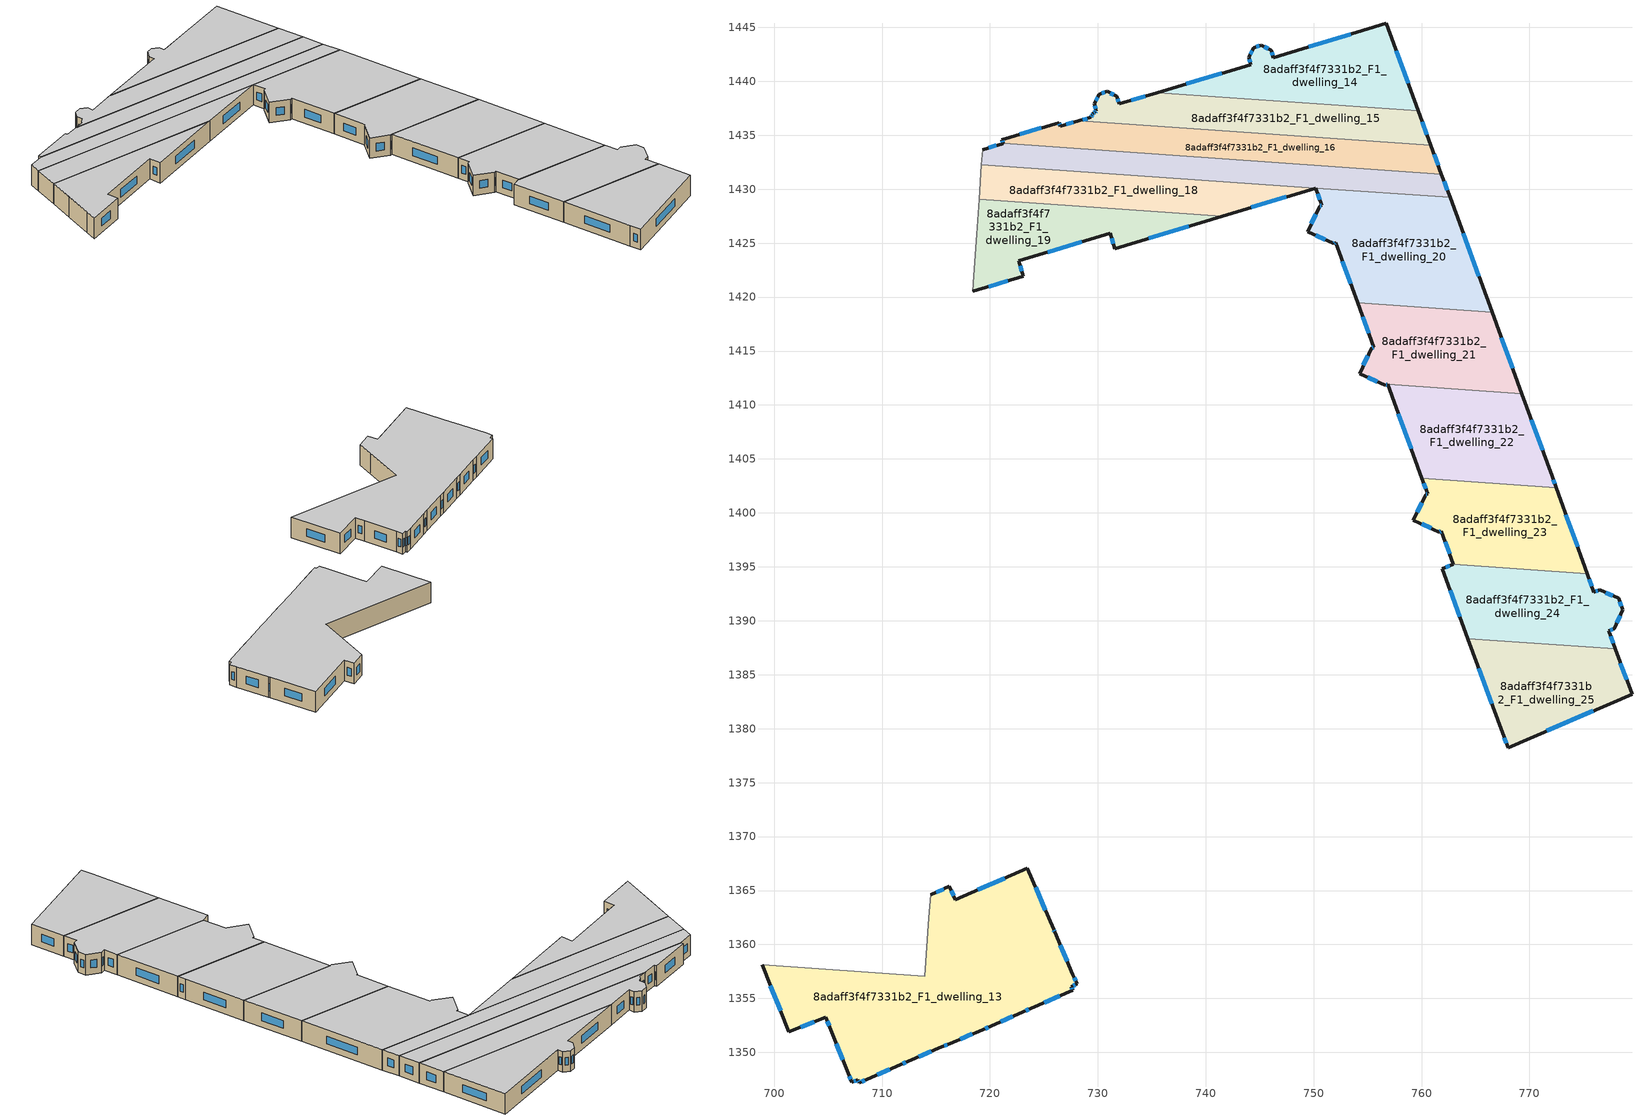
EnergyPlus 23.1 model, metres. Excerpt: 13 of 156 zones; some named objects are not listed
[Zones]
8adaff3f4f7331b2_F1_dwelling_13
 floor to 8adaff3f4f7331b2_F0_dwelling_13 (EU_floor_Construction): 723.47,1367.08 725.9,1361.42 726,1361.16 727.69,1357.19 728.07,1356.35 727.54,1356.1 727.67,1355.74 723.81,1354.09 723.06,1353.77 720.06,1352.43 719.31,1352.11 716.27,1350.81 715.51,1350.5 712.41,1349.17 711.67,1348.83 708.61,1347.51 707.87,1347.2 707.75,1347.45 707.19,1347.24 706.87,1348.06 705.26,1352.07 704.79,1353.27 701.37,1351.91 698.87,1358.1 713.97,1357.05 714.49,1364.6 716.25,1365.38 716.8,1364.13 z3
 wall outside (EU_wall_Construction): 698.87,1358.1 701.37,1351.91 704.79,1353.27 705.26,1352.07 706.87,1348.06 707.19,1347.24 707.75,1347.45 707.87,1347.2 708.61,1347.51 711.67,1348.83 712.41,1349.17 715.51,1350.5 716.27,1350.81 719.31,1352.11 720.06,1352.43 723.06,1353.77 723.81,1354.09 727.67,1355.74 727.54,1356.1 728.07,1356.35 727.69,1357.19 726,1361.16 725.9,1361.42 723.47,1367.08 716.8,1364.13 716.25,1365.38 714.49,1364.6 z3:6
 wall to 8adaff3f4f7331b2_F1_dwelling_12 (EU_wall_Construction): 714.34,1362.46 713.97,1357.05 698.87,1358.1 z3:6
 wall to 8adaff3f4f7331b2_F1_dwelling_11 (EU_wall_Construction): 714.49,1364.6 714.34,1362.46 z3:6
 window (EU_Window_Construction): 715.7,1365.13 715.04,1364.84 / 716.63,1364.52 716.42,1364.99 / 721.38,1366.15 718.89,1365.05 / 725.14,1363.19 724.23,1365.3 / 725.97,1361.24 725.93,1361.34 / 727.16,1358.44 726.53,1359.92 / 727.95,1356.61 727.81,1356.93 / 727.71,1356.18 727.91,1356.27 / 727.63,1355.85 727.58,1355.99 / 725.02,1354.61 726.46,1355.23 / 723.3,1353.87 723.58,1353.99 / 721,1352.85 722.12,1353.35 / 719.55,1352.21 719.83,1352.33 / 717.22,1351.22 718.36,1351.7 / 715.75,1350.6 716.03,1350.72 / 713.38,1349.59 714.54,1350.08 / 711.9,1348.94 712.18,1349.06 / 709.57,1347.93 710.71,1348.42 / 708.1,1347.3 708.38,1347.41 / 707.79,1347.37 707.83,1347.28 / 707.37,1347.3 707.57,1347.38 / 706.97,1347.8 707.09,1347.49 / 705.76,1350.81 706.36,1349.32 / 704.93,1352.9 705.11,1352.45 / 702.44,1352.33 703.72,1352.84 / 699.65,1356.16 700.59,1353.85 z3.94:5.06
 ceiling to 8adaff3f4f7331b2_F2_dwelling_13 (EU_floor_Construction): 723.81,1354.09 727.67,1355.74 727.54,1356.1 728.07,1356.35 727.69,1357.19 726,1361.16 725.9,1361.42 723.47,1367.08 716.8,1364.13 716.25,1365.38 714.49,1364.6 713.97,1357.05 698.87,1358.1 701.37,1351.91 704.79,1353.27 705.26,1352.07 706.87,1348.06 707.19,1347.24 707.75,1347.45 707.87,1347.2 708.61,1347.51 711.67,1348.83 712.41,1349.17 715.51,1350.5 716.27,1350.81 719.31,1352.11 720.06,1352.43 723.06,1353.77 z6
8adaff3f4f7331b2_F1_dwelling_14
 floor to 8adaff3f4f7331b2_F0_dwelling_14 (EU_floor_Construction): 756.73,1445.37 759.7,1437.26 735.48,1438.95 744.19,1441.54 743.98,1442.25 744.46,1443.13 745.16,1443.35 746.06,1442.9 746.27,1442.2 z3
 wall outside (EU_wall_Construction): 759.7,1437.26 756.73,1445.37 746.27,1442.2 746.06,1442.9 745.16,1443.35 744.46,1443.13 743.98,1442.25 744.19,1441.54 735.48,1438.95 z3:6
 wall to 8adaff3f4f7331b2_F1_dwelling_15 (EU_wall_Construction): 735.48,1438.95 759.7,1437.26 z3:6
 window (EU_Window_Construction): 744.94,1443.28 744.68,1443.2 / 745.78,1443.04 745.44,1443.21 / 746.21,1442.42 746.12,1442.68 / 753.45,1444.37 749.55,1443.19 / 758.77,1439.8 757.66,1442.82 / 741.46,1440.73 738.21,1439.76 / 744.05,1442.03 744.13,1441.76 / 744.31,1442.85 744.13,1442.52 z3.94:5.06
 ceiling to 8adaff3f4f7331b2_F2_dwelling_14 (EU_floor_Construction): 759.7,1437.26 756.73,1445.37 746.27,1442.2 746.06,1442.9 745.16,1443.35 744.46,1443.13 743.98,1442.25 744.19,1441.54 735.48,1438.95 z6
8adaff3f4f7331b2_F1_dwelling_15
 floor to 8adaff3f4f7331b2_F0_dwelling_15 (EU_floor_Construction): 759.7,1437.26 760.87,1434.06 728.25,1436.34 729.36,1436.66 729.45,1436.86 729.55,1437.01 729.58,1437.04 729.75,1437.18 729.87,1437.24 729.65,1437.94 730.13,1438.82 730.86,1439.06 731.76,1438.61 731.98,1437.91 735.48,1438.95 z3
 wall outside (EU_wall_Construction): 735.48,1438.95 731.98,1437.91 731.76,1438.61 730.86,1439.06 730.13,1438.82 729.65,1437.94 729.87,1437.24 729.75,1437.18 729.58,1437.04 729.55,1437.01 729.45,1436.86 729.36,1436.66 / 760.87,1434.06 759.7,1437.26 / 729.36,1436.65 728.25,1436.34 z3:6
 wall to 8adaff3f4f7331b2_F1_dwelling_16 (EU_wall_Construction): 728.25,1436.34 760.87,1434.06 z3:6
 window (EU_Window_Construction): 729.42,1436.8 729.39,1436.72 / 729.51,1436.96 729.48,1436.91 / 729.7,1437.14 729.63,1437.09 / 729.83,1437.22 729.79,1437.2 / 729.72,1437.72 729.8,1437.46 / 729.98,1438.54 729.8,1438.22 / 730.63,1438.98 730.36,1438.9 / 731.48,1438.75 731.14,1438.92 / 731.91,1438.12 731.83,1438.39 / 734.38,1438.62 733.08,1438.23 / 760.5,1435.07 760.07,1436.26 / 729.01,1436.55 728.6,1436.44 z3.94:5.06
 ceiling to 8adaff3f4f7331b2_F2_dwelling_15 (EU_floor_Construction): 760.87,1434.06 759.7,1437.26 735.48,1438.95 731.98,1437.91 731.76,1438.61 730.86,1439.06 730.13,1438.82 729.65,1437.94 729.87,1437.24 729.75,1437.18 729.58,1437.04 729.55,1437.01 729.45,1436.86 729.36,1436.66 728.25,1436.34 z6
8adaff3f4f7331b2_F1_dwelling_16
 floor to 8adaff3f4f7331b2_F0_dwelling_16 (EU_floor_Construction): 760.87,1434.06 761.84,1431.41 721.24,1434.24 721.1,1434.59 726.4,1436.17 726.53,1435.86 728.25,1436.34 z3
 wall outside (EU_wall_Construction): 728.25,1436.34 726.53,1435.86 726.4,1436.17 721.1,1434.59 721.24,1434.24 / 761.84,1431.41 760.87,1434.06 z3:6
 wall to 8adaff3f4f7331b2_F1_dwelling_17 (EU_wall_Construction): 721.24,1434.24 761.84,1431.41 z3:6
 window (EU_Window_Construction): 721.14,1434.48 721.19,1434.35 / 724.74,1435.67 722.76,1435.08 / 726.49,1435.95 726.44,1436.07 / 727.71,1436.19 727.07,1436.01 / 761.54,1432.24 761.17,1433.23 z3.94:5.06
 ceiling to 8adaff3f4f7331b2_F2_dwelling_16 (EU_floor_Construction): 761.84,1431.41 760.87,1434.06 728.25,1436.34 726.53,1435.86 726.4,1436.17 721.1,1434.59 721.24,1434.24 z6
8adaff3f4f7331b2_F1_dwelling_17
 floor to 8adaff3f4f7331b2_F0_dwelling_17 (EU_floor_Construction): 761.84,1431.41 762.64,1429.24 719.21,1432.26 719.31,1433.68 721.19,1434.22 721.24,1434.24 z3
 wall outside (EU_wall_Construction): 721.24,1434.24 721.19,1434.22 719.31,1433.68 / 762.64,1429.24 761.84,1431.41 z3:6
 wall to 8adaff3f4f7331b2_F1_dwelling_18 (EU_wall_Construction): 719.21,1432.26 750.18,1430.1 z3:6
 wall to 8adaff3f4f7331b2_F1_dwelling_0 (EU_wall_Construction): 719.31,1433.68 719.21,1432.26 z3:6
 wall to 8adaff3f4f7331b2_F1_dwelling_20 (EU_wall_Construction): 750.18,1430.1 762.64,1429.24 z3:6
 window (EU_Window_Construction): 720.6,1434.05 719.9,1433.85 / 762.39,1429.92 762.09,1430.73 z3.94:5.06
 ceiling to 8adaff3f4f7331b2_F2_dwelling_17 (EU_floor_Construction): 762.64,1429.24 761.84,1431.41 721.24,1434.24 721.19,1434.22 719.31,1433.68 719.21,1432.26 z6
8adaff3f4f7331b2_F1_dwelling_18
 floor to 8adaff3f4f7331b2_F0_dwelling_18 (EU_floor_Construction): 750.18,1430.1 741.52,1427.5 718.99,1429.07 719.21,1432.26 z3
 wall outside (EU_wall_Construction): 741.52,1427.5 750.18,1430.1 z3:6
 wall to 8adaff3f4f7331b2_F1_dwelling_19 (EU_wall_Construction): 718.99,1429.07 741.52,1427.5 z3:6
 wall to 8adaff3f4f7331b2_F1_dwelling_0 (EU_wall_Construction): 719.21,1432.26 718.99,1429.07 z3:6
 window (EU_Window_Construction): 744.24,1428.31 747.47,1429.29 z3.94:5.06
 ceiling to 8adaff3f4f7331b2_F2_dwelling_18 (EU_floor_Construction): 750.18,1430.1 719.21,1432.26 718.99,1429.07 741.52,1427.5 z6
8adaff3f4f7331b2_F1_dwelling_19
 floor to 8adaff3f4f7331b2_F0_dwelling_19 (EU_floor_Construction): 741.52,1427.5 731.57,1424.5 731.15,1425.92 722.68,1423.37 723.1,1421.94 718.39,1420.52 718.99,1429.07 z3
 wall outside (EU_wall_Construction): 718.39,1420.52 723.1,1421.94 722.68,1423.37 731.15,1425.92 731.57,1424.5 741.52,1427.5 z3:6
 wall to 8adaff3f4f7331b2_F1_dwelling_0 (EU_wall_Construction): 718.99,1429.07 718.76,1425.82 z3:6
 wall to 8adaff3f4f7331b2_F1_dwelling_1 (EU_wall_Construction): 718.76,1425.82 718.49,1421.97 z3:6
 wall to 8adaff3f4f7331b2_F1_dwelling_2 (EU_wall_Construction): 718.49,1421.97 718.39,1420.52 z3:6
 window (EU_Window_Construction): 734.69,1425.44 738.4,1426.56 / 731.28,1425.48 731.44,1424.95 / 725.33,1424.17 728.49,1425.12 / 722.97,1422.39 722.81,1422.92 / 719.87,1420.97 721.62,1421.5 z3.94:5.06
 ceiling to 8adaff3f4f7331b2_F2_dwelling_19 (EU_floor_Construction): 741.52,1427.5 718.99,1429.07 718.39,1420.52 723.1,1421.94 722.68,1423.37 731.15,1425.92 731.57,1424.5 z6
8adaff3f4f7331b2_F1_dwelling_20
 floor to 8adaff3f4f7331b2_F0_dwelling_20 (EU_floor_Construction): 762.64,1429.24 766.53,1418.62 754.07,1419.49 752.03,1425.05 751.83,1424.97 749.44,1426.06 750.56,1428.43 750.77,1428.5 750.18,1430.1 z3
 wall outside (EU_wall_Construction): 750.18,1430.1 750.77,1428.5 750.56,1428.43 749.44,1426.06 751.83,1424.97 752.03,1425.05 754.07,1419.49 / 766.53,1418.62 762.64,1429.24 z3:6
 wall to 8adaff3f4f7331b2_F1_dwelling_21 (EU_wall_Construction): 754.07,1419.49 766.53,1418.62 z3:6
 window (EU_Window_Construction): 750.21,1427.69 749.8,1426.8 / 750.71,1428.48 750.63,1428.45 / 750.37,1429.6 750.59,1429.01 / 765.31,1421.95 763.86,1425.91 / 752.67,1423.3 753.43,1421.23 / 751.9,1425 751.97,1425.02 / 750.19,1425.72 751.08,1425.31 z3.94:5.06
 ceiling to 8adaff3f4f7331b2_F2_dwelling_20 (EU_floor_Construction): 766.53,1418.62 762.64,1429.24 750.18,1430.1 750.77,1428.5 750.56,1428.43 749.44,1426.06 751.83,1424.97 752.03,1425.05 754.07,1419.49 z6
8adaff3f4f7331b2_F1_dwelling_21
 floor to 8adaff3f4f7331b2_F0_dwelling_21 (EU_floor_Construction): 766.53,1418.62 769.31,1411.04 756.85,1411.91 756.65,1411.84 754.26,1412.92 755.38,1415.29 755.58,1415.37 754.07,1419.49 z3
 wall outside (EU_wall_Construction): 754.07,1419.49 755.58,1415.37 755.38,1415.29 754.26,1412.92 756.65,1411.84 756.85,1411.91 / 769.31,1411.04 766.53,1418.62 z3:6
 wall to 8adaff3f4f7331b2_F1_dwelling_22 (EU_wall_Construction): 756.85,1411.91 769.31,1411.04 z3:6
 window (EU_Window_Construction): 755.52,1415.35 755.44,1415.32 / 754.54,1418.2 755.11,1416.66 / 768.44,1413.42 767.4,1416.24 / 756.71,1411.86 756.79,1411.89 / 755.01,1412.58 755.9,1412.18 / 755.03,1414.55 754.61,1413.66 z3.94:5.06
 ceiling to 8adaff3f4f7331b2_F2_dwelling_21 (EU_floor_Construction): 769.31,1411.04 766.53,1418.62 754.07,1419.49 755.58,1415.37 755.38,1415.29 754.26,1412.92 756.65,1411.84 756.85,1411.91 z6
8adaff3f4f7331b2_F1_dwelling_22
 floor to 8adaff3f4f7331b2_F0_dwelling_22 (EU_floor_Construction): 769.31,1411.04 772.1,1403.41 772.49,1402.35 760.03,1403.22 756.85,1411.91 z3
 wall outside (EU_wall_Construction): 756.85,1411.91 760.03,1403.22 / 772.49,1402.35 772.1,1403.41 769.31,1411.04 z3:6
 wall to 8adaff3f4f7331b2_F1_dwelling_23 (EU_wall_Construction): 760.03,1403.22 772.49,1402.35 z3:6
 window (EU_Window_Construction): 757.85,1409.19 759.03,1405.94 / 771.23,1405.8 770.18,1408.65 / 772.37,1402.68 772.22,1403.08 z3.94:5.06
 ceiling to 8adaff3f4f7331b2_F2_dwelling_22 (EU_floor_Construction): 772.49,1402.35 772.1,1403.41 769.31,1411.04 756.85,1411.91 760.03,1403.22 z6
8adaff3f4f7331b2_F1_dwelling_23
 floor to 8adaff3f4f7331b2_F0_dwelling_23 (EU_floor_Construction): 772.49,1402.35 775.36,1394.37 762.96,1395.23 761.84,1398.3 761.64,1398.23 759.25,1399.32 760.37,1401.68 760.57,1401.76 760.03,1403.22 z3
 wall outside (EU_wall_Construction): 760.03,1403.22 760.57,1401.76 760.37,1401.68 759.25,1399.32 761.64,1398.23 761.84,1398.3 762.96,1395.23 / 775.36,1394.37 772.49,1402.35 z3:6
 wall to 8adaff3f4f7331b2_F1_dwelling_24 (EU_wall_Construction): 762.96,1395.23 775.36,1394.37 z3:6
 window (EU_Window_Construction): 761.7,1398.25 761.77,1398.28 / 760,1398.97 760.89,1398.57 / 760.02,1400.94 759.6,1400.06 / 760.5,1401.73 760.43,1401.71 / 760.2,1402.76 760.4,1402.21 / 774.46,1396.87 773.39,1399.85 / 762.19,1397.34 762.61,1396.19 z3.94:5.06
 ceiling to 8adaff3f4f7331b2_F2_dwelling_23 (EU_floor_Construction): 775.36,1394.37 772.49,1402.35 760.03,1403.22 760.57,1401.76 760.37,1401.68 759.25,1399.32 761.64,1398.23 761.84,1398.3 762.96,1395.23 z6
8adaff3f4f7331b2_F1_dwelling_24
 floor to 8adaff3f4f7331b2_F0_dwelling_24 (EU_floor_Construction): 778.27,1392.07 778.65,1391.03 777.87,1389.28 777.33,1389.07 777.95,1387.4 764.3,1388.35 761.92,1394.84 762.96,1395.23 775.36,1394.37 775.97,1392.65 776.52,1392.86 z3
 wall outside (EU_wall_Construction): 777.95,1387.4 777.33,1389.07 777.87,1389.28 778.65,1391.03 778.27,1392.07 776.52,1392.86 775.97,1392.65 775.36,1394.37 / 762.96,1395.23 761.92,1394.84 764.3,1388.35 z3:6
 wall to 8adaff3f4f7331b2_F1_dwelling_25 (EU_wall_Construction): 764.3,1388.35 777.95,1387.4 z3:6
 window (EU_Window_Construction): 778.53,1391.36 778.39,1391.75 / 778.11,1389.83 778.4,1390.48 / 777.5,1389.13 777.7,1389.21 / 777.76,1387.92 777.52,1388.54 / 762.66,1392.81 763.55,1390.38 / 762.63,1395.11 762.24,1394.96 / 775.78,1393.19 775.55,1393.83 / 776.35,1392.79 776.14,1392.71 / 777.72,1392.32 777.07,1392.61 z3.94:5.06
 ceiling to 8adaff3f4f7331b2_F2_dwelling_24 (EU_floor_Construction): 777.95,1387.4 777.33,1389.07 777.87,1389.28 778.65,1391.03 778.27,1392.07 776.52,1392.86 775.97,1392.65 775.36,1394.37 762.96,1395.23 761.92,1394.84 764.3,1388.35 z6
8adaff3f4f7331b2_F1_dwelling_25
 floor to 8adaff3f4f7331b2_F0_dwelling_25 (EU_floor_Construction): 777.95,1387.4 779.51,1383.21 768.01,1378.25 767.51,1379.57 764.3,1388.35 z3
 wall outside (EU_wall_Construction): 764.3,1388.35 767.51,1379.57 768.01,1378.25 779.51,1383.21 777.95,1387.4 z3:6
 window (EU_Window_Construction): 765.3,1385.6 766.5,1382.32 / 779.02,1384.52 778.44,1386.08 / 771.62,1379.8 775.9,1381.65 / 767.67,1379.16 767.86,1378.66 z3.94:5.06
 ceiling to 8adaff3f4f7331b2_F2_dwelling_25 (EU_floor_Construction): 779.51,1383.21 777.95,1387.4 764.3,1388.35 767.51,1379.57 768.01,1378.25 z6
[Building]
EU S2 Campaign: North Axis=0; Terrain=City; Solar Distribution=FullExterior
[Site:Location]
Vienna: Latitude=48; Longitude=16.5; Time Zone=1; Elevation=183
[SizingPeriod:WeatherFileDays]
AnnualSizingPeriod: Begin Month=1; Begin Day of Month=1; End Month=12; End Day of Month=31; Day of Week for Start Day=Monday; Use Weather File Daylight Saving Period=No; Use Weather File Rain and Snow Indicators=No
[MATERIAL]
EU_InternalMass_Material: Roughness=MediumRough; Thickness=0.1; Conductivity=1; Density=1800; Specific Heat=900; Thermal Absorptance=0.9; Solar Absorptance=0.7; Visible Absorptance=0.7
[MATERIAL:NOMASS] Roughness=MediumRough; Thermal Absorptance=0.9; Solar Absorptance=0.7; Visible Absorptance=0.7
Name | Thermal Resistance
EU_wall_NoMass | 0.914258
EU_floor_NoMass | 1.09711
[WINDOWMATERIAL:SIMPLEGLAZINGSYSTEM]
EU_Window_SimpleGlazing: UFactor=2.09642; Solar Heat Gain Coefficient=0.65; Visible Transmittance=0.65
[CONSTRUCTION]
EU_wall_Construction: EU_wall_NoMass
EU_floor_Construction: EU_floor_NoMass
EU_Window_Construction: EU_Window_SimpleGlazing
EU_InternalMass_Construction: EU_InternalMass_Material
[ZONE] Type=1; Multiplier=1; Ceiling Height=autocalculate; Floor Area=autocalculate; Part of Total Floor Area=Yes
Name | Volume
8adaff3f4f7331b2_F1_dwelling_13 | 781.824
8adaff3f4f7331b2_F1_dwelling_14 | 293.911
8adaff3f4f7331b2_F1_dwelling_15 | 276.693
8adaff3f4f7331b2_F1_dwelling_16 | 290.443
8adaff3f4f7331b2_F1_dwelling_17 | 270.956
8adaff3f4f7331b2_F1_dwelling_18 | 257.613
8adaff3f4f7331b2_F1_dwelling_19 | 250.732
8adaff3f4f7331b2_F1_dwelling_20 | 399.421
8adaff3f4f7331b2_F1_dwelling_21 | 288.553
8adaff3f4f7331b2_F1_dwelling_22 | 316.701
8adaff3f4f7331b2_F1_dwelling_23 | 302.736
8adaff3f4f7331b2_F1_dwelling_24 | 293.404
8adaff3f4f7331b2_F1_dwelling_25 | 285.528
[INTERNALMASS] Construction=EU_InternalMass_Construction
Name | Zone or ZoneList | Surface Area
8adaff3f4f7331b2_F1_dwelling_13_EU_InternalMass | 8adaff3f4f7331b2_F1_dwelling_13 | 260.606
8adaff3f4f7331b2_F1_dwelling_14_EU_InternalMass | 8adaff3f4f7331b2_F1_dwelling_14 | 97.97
8adaff3f4f7331b2_F1_dwelling_15_EU_InternalMass | 8adaff3f4f7331b2_F1_dwelling_15 | 92.229
8adaff3f4f7331b2_F1_dwelling_16_EU_InternalMass | 8adaff3f4f7331b2_F1_dwelling_16 | 96.8139
8adaff3f4f7331b2_F1_dwelling_17_EU_InternalMass | 8adaff3f4f7331b2_F1_dwelling_17 | 90.323
8adaff3f4f7331b2_F1_dwelling_18_EU_InternalMass | 8adaff3f4f7331b2_F1_dwelling_18 | 85.8854
8adaff3f4f7331b2_F1_dwelling_19_EU_InternalMass | 8adaff3f4f7331b2_F1_dwelling_19 | 83.5768
8adaff3f4f7331b2_F1_dwelling_20_EU_InternalMass | 8adaff3f4f7331b2_F1_dwelling_20 | 133.139
8adaff3f4f7331b2_F1_dwelling_21_EU_InternalMass | 8adaff3f4f7331b2_F1_dwelling_21 | 96.1843
8adaff3f4f7331b2_F1_dwelling_22_EU_InternalMass | 8adaff3f4f7331b2_F1_dwelling_22 | 105.567
8adaff3f4f7331b2_F1_dwelling_23_EU_InternalMass | 8adaff3f4f7331b2_F1_dwelling_23 | 100.912
8adaff3f4f7331b2_F1_dwelling_24_EU_InternalMass | 8adaff3f4f7331b2_F1_dwelling_24 | 97.801
8adaff3f4f7331b2_F1_dwelling_25_EU_InternalMass | 8adaff3f4f7331b2_F1_dwelling_25 | 95.1763
[OTHEREQUIPMENT] Fuel Type=Electricity; Design Level Calculation Method=Watts/Area; Power per Zone Floor Area=1; Fraction Latent=0; Fraction Radiant=0; Fraction Lost=0; Carbon Dioxide Generation Rate=0; EndUse Subcategory=EU_Step8_InternalGains
Name | Zone or ZoneList or Space or SpaceList | Schedule
EU_Step8_InternalGain_8adaff3f4f7331b2_F1_dwelling_13_f000 | 8adaff3f4f7331b2_F1_dwelling_13 | EU_Step8_GainSchedule_8adaff3f4f7331b2_F1_dwelling_13_f000
EU_Step8_InternalGain_8adaff3f4f7331b2_F1_dwelling_14_f000 | 8adaff3f4f7331b2_F1_dwelling_14 | EU_Step8_GainSchedule_8adaff3f4f7331b2_F1_dwelling_14_f000
EU_Step8_InternalGain_8adaff3f4f7331b2_F1_dwelling_15_f000 | 8adaff3f4f7331b2_F1_dwelling_15 | EU_Step8_GainSchedule_8adaff3f4f7331b2_F1_dwelling_15_f000
EU_Step8_InternalGain_8adaff3f4f7331b2_F1_dwelling_16_f000 | 8adaff3f4f7331b2_F1_dwelling_16 | EU_Step8_GainSchedule_8adaff3f4f7331b2_F1_dwelling_16_f000
EU_Step8_InternalGain_8adaff3f4f7331b2_F1_dwelling_17_f000 | 8adaff3f4f7331b2_F1_dwelling_17 | EU_Step8_GainSchedule_8adaff3f4f7331b2_F1_dwelling_17_f000
EU_Step8_InternalGain_8adaff3f4f7331b2_F1_dwelling_18_f000 | 8adaff3f4f7331b2_F1_dwelling_18 | EU_Step8_GainSchedule_8adaff3f4f7331b2_F1_dwelling_18_f000
EU_Step8_InternalGain_8adaff3f4f7331b2_F1_dwelling_19_f000 | 8adaff3f4f7331b2_F1_dwelling_19 | EU_Step8_GainSchedule_8adaff3f4f7331b2_F1_dwelling_19_f000
EU_Step8_InternalGain_8adaff3f4f7331b2_F1_dwelling_20_f000 | 8adaff3f4f7331b2_F1_dwelling_20 | EU_Step8_GainSchedule_8adaff3f4f7331b2_F1_dwelling_20_f000
EU_Step8_InternalGain_8adaff3f4f7331b2_F1_dwelling_21_f000 | 8adaff3f4f7331b2_F1_dwelling_21 | EU_Step8_GainSchedule_8adaff3f4f7331b2_F1_dwelling_21_f000
EU_Step8_InternalGain_8adaff3f4f7331b2_F1_dwelling_22_f000 | 8adaff3f4f7331b2_F1_dwelling_22 | EU_Step8_GainSchedule_8adaff3f4f7331b2_F1_dwelling_22_f000
EU_Step8_InternalGain_8adaff3f4f7331b2_F1_dwelling_23_f000 | 8adaff3f4f7331b2_F1_dwelling_23 | EU_Step8_GainSchedule_8adaff3f4f7331b2_F1_dwelling_23_f000
EU_Step8_InternalGain_8adaff3f4f7331b2_F1_dwelling_24_f000 | 8adaff3f4f7331b2_F1_dwelling_24 | EU_Step8_GainSchedule_8adaff3f4f7331b2_F1_dwelling_24_f000
EU_Step8_InternalGain_8adaff3f4f7331b2_F1_dwelling_25_f000 | 8adaff3f4f7331b2_F1_dwelling_25 | EU_Step8_GainSchedule_8adaff3f4f7331b2_F1_dwelling_25_f000
[ZONEVENTILATION:DESIGNFLOWRATE] Schedule=EU_AlwaysOn; Design Flow Rate Calculation Method=AirChanges/Hour; Air Changes per Hour=0.546891; Ventilation Type=Natural; Fan Pressure Rise=0; Fan Total Efficiency=1; Constant Term Coefficient=1; Temperature Term Coefficient=0; Velocity Term Coefficient=0; Velocity Squared Term Coefficient=0; Minimum Indoor Temperature=-100; Maximum Indoor Temperature=100; Delta Temperature=-100; Minimum Outdoor Temperature=-100; Maximum Outdoor Temperature=100; Maximum Wind Speed=40
Name | Zone or ZoneList or Space or SpaceList
EU_ConstantAir_8adaff3f4f7331b2_F1_dwelling_13 | 8adaff3f4f7331b2_F1_dwelling_13
EU_ConstantAir_8adaff3f4f7331b2_F1_dwelling_14 | 8adaff3f4f7331b2_F1_dwelling_14
EU_ConstantAir_8adaff3f4f7331b2_F1_dwelling_15 | 8adaff3f4f7331b2_F1_dwelling_15
EU_ConstantAir_8adaff3f4f7331b2_F1_dwelling_16 | 8adaff3f4f7331b2_F1_dwelling_16
EU_ConstantAir_8adaff3f4f7331b2_F1_dwelling_17 | 8adaff3f4f7331b2_F1_dwelling_17
EU_ConstantAir_8adaff3f4f7331b2_F1_dwelling_18 | 8adaff3f4f7331b2_F1_dwelling_18
EU_ConstantAir_8adaff3f4f7331b2_F1_dwelling_19 | 8adaff3f4f7331b2_F1_dwelling_19
EU_ConstantAir_8adaff3f4f7331b2_F1_dwelling_20 | 8adaff3f4f7331b2_F1_dwelling_20
EU_ConstantAir_8adaff3f4f7331b2_F1_dwelling_21 | 8adaff3f4f7331b2_F1_dwelling_21
EU_ConstantAir_8adaff3f4f7331b2_F1_dwelling_22 | 8adaff3f4f7331b2_F1_dwelling_22
EU_ConstantAir_8adaff3f4f7331b2_F1_dwelling_23 | 8adaff3f4f7331b2_F1_dwelling_23
EU_ConstantAir_8adaff3f4f7331b2_F1_dwelling_24 | 8adaff3f4f7331b2_F1_dwelling_24
EU_ConstantAir_8adaff3f4f7331b2_F1_dwelling_25 | 8adaff3f4f7331b2_F1_dwelling_25
[HVACTEMPLATE:ZONE:IDEALLOADSAIRSYSTEM] System Availability Schedule=EU_AlwaysOn; Maximum Heating Supply Air Temperature=50; Minimum Cooling Supply Air Temperature=13; Maximum Heating Supply Air Humidity Ratio=0.0156; Minimum Cooling Supply Air Humidity Ratio=0.0077; Heating Limit=NoLimit; Cooling Limit=NoLimit; Heating Availability Schedule=EU_AlwaysOn; Cooling Availability Schedule=EU_CoolingOff; Dehumidification Control Type=ConstantSensibleHeatRatio; Cooling Sensible Heat Ratio=0.7; Dehumidification Setpoint=60; Humidification Control Type=None; Humidification Setpoint=30; Outdoor Air Method=None; Outdoor Air Flow Rate per Person=0.00944; Outdoor Air Flow Rate per Zone Floor Area=0; Outdoor Air Flow Rate per Zone=0; Demand Controlled Ventilation Type=None; Outdoor Air Economizer Type=NoEconomizer; Heat Recovery Type=None; Sensible Heat Recovery Effectiveness=0.7; Latent Heat Recovery Effectiveness=0.65
Name | Template Thermostat
8adaff3f4f7331b2_F1_dwelling_13 | EU_HeatOnly_8adaff3f4f7331b2_F1_dwelling_13
8adaff3f4f7331b2_F1_dwelling_14 | EU_HeatOnly_8adaff3f4f7331b2_F1_dwelling_14
8adaff3f4f7331b2_F1_dwelling_15 | EU_HeatOnly_8adaff3f4f7331b2_F1_dwelling_15
8adaff3f4f7331b2_F1_dwelling_16 | EU_HeatOnly_8adaff3f4f7331b2_F1_dwelling_16
8adaff3f4f7331b2_F1_dwelling_17 | EU_HeatOnly_8adaff3f4f7331b2_F1_dwelling_17
8adaff3f4f7331b2_F1_dwelling_18 | EU_HeatOnly_8adaff3f4f7331b2_F1_dwelling_18
8adaff3f4f7331b2_F1_dwelling_19 | EU_HeatOnly_8adaff3f4f7331b2_F1_dwelling_19
8adaff3f4f7331b2_F1_dwelling_20 | EU_HeatOnly_8adaff3f4f7331b2_F1_dwelling_20
8adaff3f4f7331b2_F1_dwelling_21 | EU_HeatOnly_8adaff3f4f7331b2_F1_dwelling_21
8adaff3f4f7331b2_F1_dwelling_22 | EU_HeatOnly_8adaff3f4f7331b2_F1_dwelling_22
8adaff3f4f7331b2_F1_dwelling_23 | EU_HeatOnly_8adaff3f4f7331b2_F1_dwelling_23
8adaff3f4f7331b2_F1_dwelling_24 | EU_HeatOnly_8adaff3f4f7331b2_F1_dwelling_24
8adaff3f4f7331b2_F1_dwelling_25 | EU_HeatOnly_8adaff3f4f7331b2_F1_dwelling_25
[SIZING:ZONE] Zone Cooling Design Supply Air Temperature Input Method=SupplyAirTemperature; Zone Cooling Design Supply Air Temperature=13; Zone Heating Design Supply Air Temperature Input Method=SupplyAirTemperature; Zone Heating Design Supply Air Temperature=50; Zone Cooling Design Supply Air Humidity Ratio=0.008; Zone Heating Design Supply Air Humidity Ratio=0.008; Cooling Design Air Flow Method=DesignDay; Cooling Design Air Flow Rate=0; Cooling Minimum Air Flow per Zone Floor Area=0.000762; Cooling Minimum Air Flow=0; Cooling Minimum Air Flow Fraction=0.2; Heating Design Air Flow Method=DesignDay; Heating Design Air Flow Rate=0; Heating Maximum Air Flow per Zone Floor Area=0.002032; Heating Maximum Air Flow=0.141576; Heating Maximum Air Flow Fraction=0.3; Account for Dedicated Outdoor Air System=No; Dedicated Outdoor Air System Control Strategy=NeutralSupplyAir; Dedicated Outdoor Air Low Setpoint Temperature for Design=autosize; Dedicated Outdoor Air High Setpoint Temperature for Design=autosize; Zone Load Sizing Method=Sensible Load Only No Latent Load; Zone Latent Cooling Design Supply Air Humidity Ratio Input Method=HumidityRatioDifference; Zone Cooling Design Supply Air Humidity Ratio Difference=0.005; Zone Latent Heating Design Supply Air Humidity Ratio Input Method=HumidityRatioDifference; Zone Humidification Design Supply Air Humidity Ratio Difference=0.005
8adaff3f4f7331b2_F1_dwelling_13; 8adaff3f4f7331b2_F1_dwelling_14; 8adaff3f4f7331b2_F1_dwelling_15; 8adaff3f4f7331b2_F1_dwelling_16; 8adaff3f4f7331b2_F1_dwelling_17; 8adaff3f4f7331b2_F1_dwelling_18; 8adaff3f4f7331b2_F1_dwelling_19; 8adaff3f4f7331b2_F1_dwelling_20; 8adaff3f4f7331b2_F1_dwelling_21; 8adaff3f4f7331b2_F1_dwelling_22; 8adaff3f4f7331b2_F1_dwelling_23; 8adaff3f4f7331b2_F1_dwelling_24; 8adaff3f4f7331b2_F1_dwelling_25
[SCHEDULE:CONSTANT]
Name | Hourly Value
EU_AlwaysOn | 1
EU_CoolingOff | 0
[SCHEDULE:FILE] Column Number=1; Rows to Skip at Top=0; Number of Hours of Data=8760; Column Separator=Comma; Interpolate to Timestep=No; Minutes per Item=60; Adjust Schedule for Daylight Savings=Yes
Name | File
EU_Step8_GainSchedule_8adaff3f4f7331b2_F1_dwelling_13_f000 | ../../schedules/8adaff3f4f7331b2/8adaff3f4f7331b2_F1_dwelling_13_f000_gain.csv
EU_Step8_GainSchedule_8adaff3f4f7331b2_F1_dwelling_14_f000 | ../../schedules/8adaff3f4f7331b2/8adaff3f4f7331b2_F1_dwelling_14_f000_gain.csv
EU_Step8_GainSchedule_8adaff3f4f7331b2_F1_dwelling_15_f000 | ../../schedules/8adaff3f4f7331b2/8adaff3f4f7331b2_F1_dwelling_15_f000_gain.csv
EU_Step8_GainSchedule_8adaff3f4f7331b2_F1_dwelling_16_f000 | ../../schedules/8adaff3f4f7331b2/8adaff3f4f7331b2_F1_dwelling_16_f000_gain.csv
EU_Step8_GainSchedule_8adaff3f4f7331b2_F1_dwelling_17_f000 | ../../schedules/8adaff3f4f7331b2/8adaff3f4f7331b2_F1_dwelling_17_f000_gain.csv
EU_Step8_GainSchedule_8adaff3f4f7331b2_F1_dwelling_18_f000 | ../../schedules/8adaff3f4f7331b2/8adaff3f4f7331b2_F1_dwelling_18_f000_gain.csv
EU_Step8_GainSchedule_8adaff3f4f7331b2_F1_dwelling_19_f000 | ../../schedules/8adaff3f4f7331b2/8adaff3f4f7331b2_F1_dwelling_19_f000_gain.csv
EU_Step8_GainSchedule_8adaff3f4f7331b2_F1_dwelling_20_f000 | ../../schedules/8adaff3f4f7331b2/8adaff3f4f7331b2_F1_dwelling_20_f000_gain.csv
EU_Step8_GainSchedule_8adaff3f4f7331b2_F1_dwelling_21_f000 | ../../schedules/8adaff3f4f7331b2/8adaff3f4f7331b2_F1_dwelling_21_f000_gain.csv
EU_Step8_GainSchedule_8adaff3f4f7331b2_F1_dwelling_22_f000 | ../../schedules/8adaff3f4f7331b2/8adaff3f4f7331b2_F1_dwelling_22_f000_gain.csv
EU_Step8_GainSchedule_8adaff3f4f7331b2_F1_dwelling_23_f000 | ../../schedules/8adaff3f4f7331b2/8adaff3f4f7331b2_F1_dwelling_23_f000_gain.csv
EU_Step8_GainSchedule_8adaff3f4f7331b2_F1_dwelling_24_f000 | ../../schedules/8adaff3f4f7331b2/8adaff3f4f7331b2_F1_dwelling_24_f000_gain.csv
EU_Step8_GainSchedule_8adaff3f4f7331b2_F1_dwelling_25_f000 | ../../schedules/8adaff3f4f7331b2/8adaff3f4f7331b2_F1_dwelling_25_f000_gain.csv
